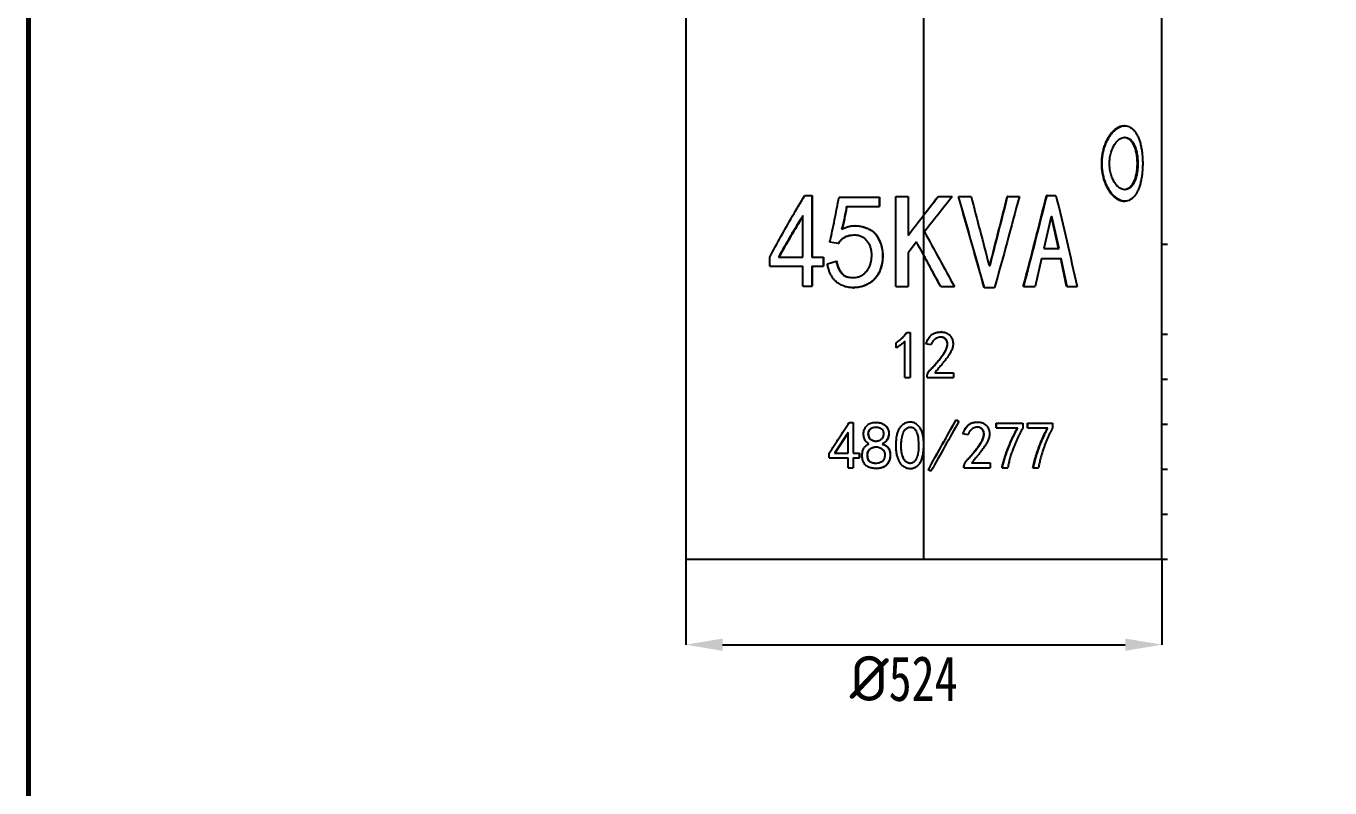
# Model space of a CAD drawing. Header units: millimetres. Extents: x 0 to 6631, y 0 to 4689.
# Drawn here: x 408 to 1857, y 2341 to 3187 of the extents above; entities that cross this region are included whole.
import ezdxf

# ---------------------------------------------------------------- set-up
doc = ezdxf.new("R2010")
doc.units = ezdxf.units.MM
doc.header["$LTSCALE"] = 13
doc.linetypes.add('CENTERX2', pattern=[101.6, 63.5, -12.7, 12.7, -12.7])
for name, color, linetype in [('1', 4, 'Continuous'), ('中心线', 1, 'CENTERX2'), ('几何体', 7, 'Continuous'), ('尺寸', 3, 'Continuous'), ('草图直线', 1, 'Continuous')]:
    doc.layers.add(name, color=color, linetype=linetype)
doc.styles.add('SLDTEXTSTYLE0', font='hyswlongfangsong.ttf')
doc.dimstyles.new('SLDDIMSTYLE0', dxfattribs={"dimtxt": 50, "dimasz": 40.8, "dimexe": 0, "dimexo": 0.0625, "dimgap": 12.5, "dimtad": 2, "dimdec": 0, "dimrnd": 1e-09, "dimzin": 12, "dimdsep": 46, "dimtxsty": 'SLDTEXTSTYLE0', "dimsah": 1, "dimcen": 0.09, "dimadec": 0, "dimazin": 3, "dimtfac": 1, "dimtdec": 0, "dimtmove": 0, "dimatfit": 0, "dimfxl": 1, "dimfrac": 2, "dimtolj": 1, "dimtzin": 12, "dimarcsym": 0})

# ---------------------------------------------------------------- blocks, each defined once
blk = doc.blocks.new('*D24')
at = {"layer": 'Defpoints', "color": 0, "transparency": 16777216}
for p in [(1140.9, 2595.2), (1669.9, 2595.2), (1669.9, 2500.4)]:
    blk.add_point(p, dxfattribs=at)
at = {"layer": '尺寸', "color": 0, "lineweight": -2, "transparency": 16777216}
for p, q in [((1140.9, 2595.1), (1140.9, 2500.4)), ((1669.9, 2595.1), (1669.9, 2500.4)), ((1181.7, 2500.4), (1629.1, 2500.4))]:
    blk.add_line(p, q, dxfattribs=at)
at = {"layer": '尺寸', "color": 0, "transparency": 16777216}
for points in [[(1181.7, 2507.2), (1181.7, 2493.6), (1140.9, 2500.4)], [(1629.1, 2507.2), (1629.1, 2493.6), (1669.9, 2500.4)]]:
    blk.add_solid(points, dxfattribs=at)
at = {"layer": '尺寸', "color": 0, "transparency": 16777216, "insert": (1382.9, 2487.9), "char_height": 50, "attachment_point": 2, "style": 'SLDTEXTSTYLE0'}
blk.add_mtext('\\A1;{\\fISOCPEUR|b0|i0|c0|p34;%%C}524', dxfattribs=at)

msp = doc.modelspace()

# ---------------------------------------------------------------- linework, layer by layer
at = {"layer": '1', "color": 0, "lineweight": 40, "const_width": 5.53}
msp.add_lwpolyline([(410.47, 173.66), (6472.75, 173.66), (6472.75, 4530.93), (410.47, 4530.93), (410.47, 173.66)], dxfattribs=at)
at = {"layer": '中心线'}
msp.add_line((1405.35, 2595.19), (1405.35, 3561.93), dxfattribs=at)
at = {"layer": '几何体'}
for p, q in [((1140.85, 3406.19), (1140.85, 2595.19)), ((1669.85, 2595.19), (1669.85, 3406.19)), ((1628.76, 3076.48), (1627.92, 3076.48)), ((1273.02, 2999.28), (1280.73, 2999.28)), ((1280.73, 2999.28), (1280.73, 2930.86)), ((1280.73, 2999.28), (1281.2, 2999.28)), ((1281.2, 2999.28), (1281.2, 2930.86)), ((1542.24, 2999.28), (1541.72, 2999.28)), ((1542.24, 2999.28), (1552.16, 2999.28)), ((1311.18, 2997.53), (1355.75, 2997.53)), ((1319.46, 2987), (1355.75, 2987)), ((1355.75, 2997.53), (1355.75, 2987)), ((1355.75, 2997.53), (1355.94, 2997.53)), ((1355.75, 2987), (1355.94, 2987)), ((1355.94, 2997.53), (1355.94, 2987)), ((1374.31, 2898.11), (1374.31, 2998.11)), ((1374.31, 2998.11), (1387.76, 2998.11)), ((1387.76, 2998.11), (1387.76, 2954.84)), ((1387.76, 2998.11), (1387.82, 2998.11)), ((1387.82, 2998.11), (1387.82, 2954.84)), ((1405.35, 2977.61), (1421.13, 2998.11)), ((1421.19, 2998.11), (1421.13, 2998.11)), ((1421.19, 2998.11), (1436.98, 2998.11)), ((1443.96, 2998.11), (1443.81, 2998.11)), ((1443.96, 2998.11), (1457.84, 2998.11)), ((1498.43, 2998.11), (1498.08, 2998.11)), ((1498.43, 2998.11), (1511.49, 2998.11)), ((1627.92, 2992.96), (1628.76, 2992.96)), ((1270.99, 2930.86), (1270.99, 2977.06)), ((1546.74, 2975.89), (1538.7, 2940.22)), ((1546.74, 2975.89), (1547.73, 2975.89)), ((1555, 2940.22), (1547.2, 2975.89)), ((1555.57, 2940.22), (1547.73, 2975.89)), ((1328.9, 2965.66), (1328.61, 2965.66)), ((1310.08, 2946.07), (1300.84, 2947.24)), ((1310.08, 2946.07), (1310.44, 2946.07)), ((1397.14, 2947.82), (1387.76, 2935.54)), ((1397.17, 2947.82), (1387.82, 2935.54)), ((1234.14, 2920.92), (1234.14, 2930.86)), ((1243.74, 2930.86), (1270.99, 2930.86)), ((1280.73, 2930.86), (1293.34, 2930.86)), ((1293.34, 2930.86), (1293.34, 2920.92)), ((1293.34, 2930.86), (1293.76, 2930.86)), ((1293.76, 2930.86), (1293.76, 2920.92)), ((1387.76, 2935.54), (1387.76, 2898.11)), ((1387.76, 2935.54), (1387.82, 2935.54)), ((1387.82, 2935.54), (1387.82, 2898.11)), ((1536.16, 2929.11), (1528.94, 2898.11)), ((1536.16, 2929.11), (1557.98, 2929.11)), ((1538.7, 2940.22), (1555.57, 2940.22)), ((1564.03, 2898.11), (1557.4, 2929.11)), ((1564.63, 2898.11), (1557.98, 2929.11)), ((1234.14, 2920.92), (1270.99, 2920.92)), ((1270.99, 2898.7), (1270.99, 2920.92)), ((1280.73, 2920.92), (1280.73, 2898.7)), ((1280.73, 2920.92), (1293.34, 2920.92)), ((1281.2, 2920.92), (1281.2, 2898.7)), ((1293.34, 2920.92), (1293.76, 2920.92)), ((1298.15, 2923.26), (1307.9, 2926.18)), ((1307.9, 2926.18), (1308.26, 2926.18)), ((1477.8, 2921.5), (1478.93, 2921.5)), ((1270.99, 2898.7), (1280.73, 2898.7)), ((1280.73, 2898.7), (1281.2, 2898.7)), ((1374.31, 2898.11), (1387.76, 2898.11)), ((1387.76, 2898.11), (1387.82, 2898.11)), ((1424.12, 2898.11), (1424.05, 2898.11)), ((1424.12, 2898.11), (1439.31, 2898.11)), ((1516.31, 2898.11), (1515.89, 2898.11)), ((1516.31, 2898.11), (1528.94, 2898.11)), ((1564.63, 2898.11), (1564.03, 2898.11)), ((1564.63, 2898.11), (1575.67, 2898.11)), ((1326.73, 2896.84), (1327.03, 2896.84)), ((1472.7, 2896.94), (1472.45, 2896.94)), ((1472.7, 2896.94), (1483.99, 2896.94)), ((1386.59, 2847.24), (1390.1, 2847.24)), ((1390.1, 2847.24), (1390.1, 2796.94)), ((1390.1, 2847.24), (1390.16, 2847.24)), ((1390.16, 2847.24), (1390.16, 2796.94)), ((1422.37, 2847.53), (1422.3, 2847.53)), ((1424.81, 2847.64), (1424.74, 2847.64)), ((1374.61, 2829.98), (1374.61, 2835.54)), ((1374.61, 2829.98), (1374.72, 2829.98)), ((1384.24, 2796.94), (1384.24, 2837.29)), ((1407.7, 2834.37), (1407.69, 2834.37)), ((1413.25, 2833.49), (1407.69, 2834.37)), ((1413.28, 2833.49), (1407.7, 2834.37)), ((1413.28, 2833.49), (1413.25, 2833.49)), ((1384.24, 2796.94), (1390.1, 2796.94)), ((1390.1, 2796.94), (1390.16, 2796.94)), ((1408.86, 2796.94), (1408.86, 2798.11)), ((1408.88, 2798.11), (1408.86, 2798.11)), ((1408.88, 2796.94), (1408.86, 2796.94)), ((1408.88, 2796.94), (1408.88, 2798.11)), ((1408.88, 2796.94), (1438.43, 2796.94)), ((1417.38, 2802.21), (1438.43, 2802.21)), ((1438.43, 2802.21), (1438.43, 2796.94)), ((1322.48, 2747.24), (1326.67, 2747.24)), ((1326.67, 2747.24), (1326.67, 2713.03)), ((1326.67, 2747.24), (1326.97, 2747.24)), ((1326.97, 2747.24), (1326.97, 2713.03)), ((1352.2, 2747.24), (1352, 2747.24)), ((1390.4, 2747.53), (1390.35, 2747.53)), ((1441.3, 2750.16), (1441.16, 2750.16)), ((1441.3, 2750.16), (1444.2, 2748.41)), ((1463.24, 2747.53), (1463.03, 2747.53)), ((1465.45, 2747.64), (1465.23, 2747.64)), ((1485.88, 2741.1), (1485.88, 2746.36)), ((1485.88, 2746.36), (1486.18, 2746.36)), ((1485.88, 2741.1), (1486.18, 2741.1)), ((1486.18, 2741.1), (1486.18, 2746.36)), ((1486.18, 2746.36), (1515.46, 2746.36)), ((1486.18, 2741.1), (1509.82, 2741.1)), ((1515.46, 2746.36), (1515.46, 2741.39)), ((1520.6, 2741.1), (1520.6, 2746.36)), ((1520.6, 2746.36), (1521.04, 2746.36)), ((1520.6, 2741.1), (1521.04, 2741.1)), ((1521.04, 2741.1), (1521.04, 2746.36)), ((1521.04, 2746.36), (1548.43, 2746.36)), ((1521.04, 2741.1), (1543.2, 2741.1)), ((1548.43, 2746.36), (1548.43, 2741.39)), ((1321.36, 2736.12), (1305.94, 2713.03)), ((1321.36, 2735.65), (1306.32, 2713.03)), ((1321.36, 2713.03), (1321.36, 2736.12)), ((1454.15, 2733.49), (1448.68, 2734.37)), ((1448.84, 2734.37), (1448.68, 2734.37)), ((1454.33, 2733.49), (1448.84, 2734.37)), ((1454.33, 2733.49), (1454.15, 2733.49)), ((1300.25, 2708.05), (1300.25, 2713.03)), ((1305.94, 2713.03), (1321.36, 2713.03)), ((1326.67, 2713.03), (1333.43, 2713.03)), ((1333.43, 2713.03), (1333.43, 2708.05)), ((1333.43, 2713.03), (1333.7, 2713.03)), ((1333.7, 2713.03), (1333.7, 2708.05)), ((1358.88, 2723.26), (1359.05, 2723.26)), ((1300.25, 2708.05), (1321.36, 2708.05)), ((1321.36, 2696.94), (1321.36, 2708.05)), ((1321.36, 2696.94), (1326.67, 2696.94)), ((1326.67, 2708.05), (1326.67, 2696.94)), ((1326.67, 2708.05), (1333.43, 2708.05)), ((1326.67, 2696.94), (1326.97, 2696.94)), ((1326.97, 2708.05), (1326.97, 2696.94)), ((1333.43, 2708.05), (1333.7, 2708.05)), ((1352.36, 2696.07), (1352.56, 2696.07)), ((1390.25, 2696.02), (1390.3, 2696.02)), ((1449.83, 2696.94), (1449.83, 2698.11)), ((1450, 2698.11), (1449.83, 2698.11)), ((1450, 2696.94), (1449.83, 2696.94)), ((1450, 2696.94), (1450, 2698.11)), ((1450, 2696.94), (1478.88, 2696.94)), ((1458.36, 2702.21), (1478.88, 2702.21)), ((1478.88, 2702.21), (1478.88, 2696.94)), ((1492.26, 2696.94), (1492.59, 2696.94)), ((1492.59, 2696.94), (1498.66, 2696.94)), ((1526.62, 2696.94), (1527.08, 2696.94)), ((1527.08, 2696.94), (1532.78, 2696.94)), ((1413.2, 2693.14), (1410.28, 2694.9)), ((1410.29, 2694.9), (1410.28, 2694.9)), ((1413.23, 2693.14), (1410.29, 2694.9)), ((1413.23, 2693.14), (1413.2, 2693.14)), ((1140.85, 2595.19), (1669.85, 2595.19))]:
    msp.add_line(p, q, dxfattribs=at)
for points, knots in [([(1627.92, 3076.48), (1626.93, 3076.41), (1624.94, 3076.27), (1621.89, 3075.17), (1618.87, 3073.42), (1615.93, 3070.99), (1613.15, 3067.95), (1610.57, 3064.33), (1608.27, 3060.22), (1606.3, 3055.66), (1604.72, 3050.75), (1603.55, 3045.56), (1602.84, 3040.19), (1602.6, 3034.72), (1602.84, 3029.25), (1603.55, 3023.88), (1604.72, 3018.69), (1606.3, 3013.78), (1608.27, 3009.22), (1610.57, 3005.1), (1613.15, 3001.49), (1615.94, 2998.45), (1618.87, 2996.03), (1621.9, 2994.25), (1624.93, 2993.25), (1626.96, 2992.84), (1627.92, 2992.96), (1627.92, 2992.96)], [0, 0, 0, 0, 0.0416665, 0.083329, 0.1249983, 0.1666654, 0.2083282, 0.2499981, 0.2916652, 0.333328, 0.3749986, 0.4166647, 0.4583274, 0.4999994, 0.541665, 0.5833287, 0.6250002, 0.6666671, 0.7083306, 0.7500008, 0.791668, 0.8333311, 0.8750006, 0.9166678, 0.9583303, 0.9999994, 1, 1, 1, 1]), ([(1648.54, 3034.72), (1648.51, 3036.54), (1648.46, 3040.19), (1648.01, 3045.56), (1647.29, 3050.75), (1646.28, 3055.66), (1644.98, 3060.22), (1643.4, 3064.34), (1641.54, 3067.95), (1639.42, 3070.99), (1637.06, 3073.41), (1634.47, 3075.17), (1631.7, 3076.24), (1628.78, 3076.6), (1625.77, 3076.24), (1622.71, 3075.17), (1619.68, 3073.41), (1616.73, 3070.99), (1613.93, 3067.95), (1611.35, 3064.34), (1609.04, 3060.22), (1607.06, 3055.66), (1605.47, 3050.75), (1604.3, 3045.56), (1603.59, 3040.19), (1603.35, 3034.72), (1603.59, 3029.25), (1604.3, 3023.88), (1605.47, 3018.69), (1607.06, 3013.78), (1609.04, 3009.22), (1611.35, 3005.1), (1613.93, 3001.49), (1616.73, 2998.45), (1619.68, 2996.03), (1622.71, 2994.26), (1625.77, 2993.2), (1628.78, 2992.84), (1631.7, 2993.2), (1634.47, 2994.26), (1637.06, 2996.03), (1639.42, 2998.45), (1641.54, 3001.49), (1643.4, 3005.1), (1644.98, 3009.22), (1646.28, 3013.78), (1647.29, 3018.69), (1648.01, 3023.88), (1648.46, 3029.25), (1648.51, 3032.9), (1648.54, 3034.72)], [0, 0, 0, 0, 0.0207946, 0.04159, 0.0623939, 0.0832039, 0.1040205, 0.1248501, 0.1456892, 0.1665357, 0.1873941, 0.2082592, 0.2291268, 0.25, 0.2708727, 0.2917403, 0.3126059, 0.3334637, 0.3543101, 0.3751499, 0.3959787, 0.4167952, 0.4376061, 0.4584086, 0.4792038, 0.5, 0.5207946, 0.54159, 0.5623939, 0.5832039, 0.6040205, 0.6248501, 0.6456892, 0.6665358, 0.6873942, 0.7082592, 0.7291268, 0.75, 0.7708728, 0.7917404, 0.8126059, 0.8334637, 0.8543102, 0.8751499, 0.8959787, 0.9167952, 0.9376061, 0.9584087, 0.9792038, 1, 1, 1, 1]), ([(1643.17, 3034.72), (1643.12, 3036.62), (1643.03, 3040.44), (1642.25, 3045.93), (1641.02, 3051), (1639.31, 3055.44), (1637.18, 3059.08), (1634.66, 3061.79), (1631.83, 3063.46), (1628.78, 3064.02), (1625.63, 3063.46), (1622.5, 3061.79), (1619.53, 3059.08), (1616.86, 3055.44), (1614.63, 3051), (1612.94, 3045.93), (1611.89, 3040.44), (1611.54, 3034.72), (1611.89, 3029), (1612.94, 3023.51), (1614.63, 3018.44), (1616.86, 3014), (1619.53, 3010.36), (1622.5, 3007.65), (1625.63, 3005.98), (1628.78, 3005.42), (1631.83, 3005.98), (1634.66, 3007.65), (1637.18, 3010.36), (1639.31, 3014), (1641.02, 3018.44), (1642.25, 3023.51), (1643.03, 3029), (1643.12, 3032.81), (1643.17, 3034.72)], [0, 0, 0, 0, 0.0311924, 0.0623935, 0.093611, 0.1248496, 0.1561112, 0.1873938, 0.2186926, 0.25, 0.2813075, 0.3126062, 0.3438888, 0.3751504, 0.406389, 0.4376065, 0.4688077, 0.5, 0.5311924, 0.5623936, 0.593611, 0.6248497, 0.6561112, 0.6873938, 0.7186926, 0.75, 0.7813075, 0.8126062, 0.8438889, 0.8751504, 0.906389, 0.9376065, 0.9688077, 1, 1, 1, 1]), ([(1628.34, 3063.76), (1629.22, 3063.66), (1631.11, 3063.45), (1633.79, 3061.77), (1636.31, 3059.09), (1638.43, 3055.44), (1640.13, 3051), (1641.36, 3045.93), (1642.13, 3040.44), (1642.23, 3036.62), (1642.27, 3034.72)], [0, 0, 0, 0, 0.1097702, 0.2369446, 0.3641195, 0.491295, 0.618471, 0.7456473, 0.8728236, 1, 1, 1, 1]), ([(1642.27, 3034.72), (1642.23, 3032.81), (1642.13, 3029), (1641.36, 3023.51), (1640.13, 3018.44), (1638.43, 3014), (1636.31, 3010.35), (1633.79, 3007.67), (1631.11, 3005.99), (1629.22, 3005.78), (1628.34, 3005.68)], [0, 0, 0, 0, 0.1271762, 0.2543526, 0.3815289, 0.5087049, 0.6358804, 0.7630553, 0.8902297, 1, 1, 1, 1]), ([(1300.84, 2947.24), (1300.98, 2947.75), (1301.18, 2948.52), (1301.39, 2949.48), (1302.18, 2953.14), (1303.81, 2960.71), (1306.99, 2976.54), (1309.51, 2989.13), (1311.18, 2997.53)], [0, 0, 0, 0, 0.0312522, 0.0468779, 0.0570892, 0.2500036, 0.5000035, 1, 1, 1, 1]), ([(1319.46, 2987), (1319.27, 2985.94), (1318.89, 2983.83), (1318.32, 2980.66), (1317.69, 2977.5), (1317.03, 2974.34), (1316.33, 2971.2), (1315.6, 2968.07), (1314.82, 2964.94), (1314.23, 2962.89), (1313.93, 2961.86)], [0, 0, 0, 0, 0.1249933, 0.2499868, 0.3749814, 0.4999795, 0.6249795, 0.7499831, 0.8749863, 1, 1, 1, 1]), ([(1319.79, 2987), (1319.6, 2985.94), (1319.21, 2983.83), (1318.64, 2980.66), (1318.02, 2977.5), (1317.37, 2974.34), (1316.66, 2971.2), (1315.94, 2968.07), (1315.16, 2964.94), (1314.57, 2962.89), (1314.28, 2961.86)], [0, 0, 0, 0, 0.1250014, 0.2500025, 0.3750024, 0.5000033, 0.6250031, 0.7500042, 0.8750002, 1, 1, 1, 1]), ([(1270.99, 2976.22), (1266.5, 2968.8), (1257.34, 2953.68), (1248.73, 2938.56), (1244.35, 2930.86)], [0, 0, 0, 0, 0.4907, 1, 1, 1, 1]), ([(1313.93, 2961.86), (1314.54, 2962.14), (1315.75, 2962.7), (1317.58, 2963.49), (1319.45, 2964.16), (1321.36, 2964.71), (1324.28, 2965.38), (1328.28, 2965.82), (1332.76, 2965.46), (1336.62, 2964.71), (1339.88, 2963.74), (1342.82, 2962.59), (1345.37, 2961.33), (1347.57, 2959.99), (1349.6, 2958.44), (1351.47, 2956.63), (1353.04, 2954.56), (1354.35, 2952.31), (1355.51, 2949.98), (1356.73, 2947.33), (1357.77, 2944.31), (1358.71, 2940.96), (1359.3, 2937.55), (1359.57, 2934.07), (1359.54, 2930.59), (1359.26, 2926.52), (1358.38, 2921.95), (1356.97, 2916.92), (1354.88, 2912.12), (1351.94, 2907.8), (1348.18, 2904.21), (1343.9, 2901.31), (1339.31, 2899.02), (1334.45, 2897.47), (1329.44, 2896.82), (1324.42, 2896.79), (1319.47, 2897.47), (1314.76, 2899.14), (1310.41, 2901.59), (1306.86, 2904.3), (1304.3, 2907.3), (1302.49, 2910.19), (1301.18, 2912.86), (1300.27, 2915.23), (1299.63, 2917.2), (1299.04, 2919.19), (1298.56, 2921.21), (1298.29, 2922.57), (1298.15, 2923.26)], [0, 0, 0, 0, 0.0127318, 0.0250756, 0.0374989, 0.0501386, 0.0626217, 0.0939053, 0.1252002, 0.1460571, 0.1669121, 0.1878121, 0.2040369, 0.2191018, 0.2347357, 0.2503597, 0.2659738, 0.2815879, 0.2972032, 0.3128145, 0.3340105, 0.3543508, 0.3752282, 0.3958937, 0.4167807, 0.4376274, 0.4688233, 0.5000247, 0.5312182, 0.5624126, 0.593634, 0.6248945, 0.6562563, 0.6874539, 0.7187469, 0.750054, 0.7813416, 0.8126092, 0.8438766, 0.8751173, 0.8958986, 0.9165834, 0.9375671, 0.9499482, 0.9626083, 0.9750826, 0.9873091, 1, 1, 1, 1]), ([(1328.9, 2965.63), (1329.04, 2965.64), (1330.85, 2965.78), (1334.39, 2965.23), (1339.4, 2964.08), (1344.11, 2962.18), (1348.25, 2959.8), (1350.95, 2957.43), (1352.58, 2955.45), (1353.57, 2953.98), (1354.59, 2952.2), (1355.59, 2950.21), (1356.79, 2947.65), (1357.85, 2944.63), (1358.84, 2941.17), (1359.46, 2937.7), (1359.75, 2934.13), (1359.72, 2930.46), (1359.43, 2926.69), (1358.75, 2922.93), (1357.83, 2919.26), (1356.5, 2915.31), (1354.58, 2911.3), (1351.74, 2907.38), (1348.18, 2904.05), (1344.01, 2901.24), (1339.46, 2898.98), (1334.65, 2897.48), (1330.47, 2896.85), (1327.93, 2896.91), (1327.03, 2896.93)], [0, 0, 0, 0, 0.0041709, 0.0530935, 0.1031632, 0.153464, 0.1985779, 0.2391745, 0.2546786, 0.2710159, 0.2892462, 0.3124621, 0.3337591, 0.3687508, 0.4022801, 0.4348126, 0.4674334, 0.5028713, 0.5375936, 0.5732831, 0.6100363, 0.6439182, 0.6903411, 0.7345393, 0.7796857, 0.8281667, 0.8777784, 0.9251399, 0.9736257, 1, 1, 1, 1]), ([(1307.9, 2926.18), (1308.05, 2925.57), (1308.37, 2924.35), (1308.89, 2922.52), (1309.5, 2920.73), (1310.29, 2918.77), (1311.29, 2916.69), (1312.59, 2914.55), (1313.99, 2912.76), (1315.45, 2911.33), (1316.76, 2910.35), (1317.99, 2909.65), (1319.1, 2909.17), (1320.61, 2908.72), (1322.6, 2908.36), (1325.02, 2908.13), (1327.9, 2908.03), (1331.14, 2908.4), (1334.7, 2909.47), (1337.89, 2911.45), (1340.74, 2913.89), (1343.17, 2916.79), (1345.01, 2920.12), (1346.31, 2923.7), (1347.1, 2927.43), (1347.49, 2931.23), (1347.43, 2935.04), (1347, 2938.83), (1346, 2942.52), (1344.37, 2945.97), (1342.14, 2949.03), (1339.42, 2951.65), (1336.19, 2953.56), (1332.67, 2954.74), (1329.01, 2955.23), (1325.35, 2955.04), (1321.76, 2954.44), (1318.29, 2953.31), (1315.74, 2951.86), (1314.01, 2950.49), (1312.92, 2949.49), (1311.89, 2948.43), (1310.95, 2947.28), (1310.38, 2946.48), (1310.08, 2946.07)], [0, 0, 0, 0, 0.01561219, 0.03122448, 0.04690848, 0.06245321, 0.08368639, 0.10446169, 0.12492732, 0.14085163, 0.15619685, 0.16672581, 0.17704119, 0.18750442, 0.2072842, 0.22927229, 0.25015099, 0.28144592, 0.31272216, 0.34397288, 0.37522485, 0.40645058, 0.43765381, 0.4688571, 0.5000588, 0.53125909, 0.56246119, 0.59365633, 0.62484931, 0.65603967, 0.68725907, 0.71848537, 0.74973193, 0.78099795, 0.81229745, 0.84359797, 0.87491115, 0.90620203, 0.93745706, 0.94989226, 0.96240917, 0.97519859, 0.98731264, 1, 1, 1, 1]), ([(1328.38, 2955.08), (1327.46, 2955.07), (1325.33, 2955.03), (1322.04, 2954.42), (1318.58, 2953.3), (1316.04, 2951.84), (1314.32, 2950.47), (1313.24, 2949.47), (1312.23, 2948.41), (1311.29, 2947.27), (1310.73, 2946.47), (1310.44, 2946.07)], [0, 0, 0, 0, 0.1313137, 0.3055024, 0.4795144, 0.6534605, 0.7226656, 0.7922572, 0.8630675, 0.9299949, 1, 1, 1, 1]), ([(1424.05, 2898.11), (1419.58, 2906.4), (1413.35, 2917.92), (1407.11, 2929.45), (1405.35, 2932.69)], [0, 0, 0, 0, 0.7187536, 1, 1, 1, 1]), ([(1308.26, 2926.18), (1308.42, 2925.57), (1308.74, 2924.35), (1309.25, 2922.52), (1309.86, 2920.73), (1310.8, 2918.4), (1312.2, 2915.59), (1314.04, 2913.05), (1315.8, 2911.32), (1317.11, 2910.34), (1318.33, 2909.64), (1319.44, 2909.16), (1320.94, 2908.71), (1322.93, 2908.37), (1325.12, 2908.13), (1326.57, 2908.11), (1327.17, 2908.11)], [0, 0, 0, 0, 0.0638387, 0.1276724, 0.191887, 0.2554814, 0.3831901, 0.5109401, 0.5760953, 0.6387977, 0.681819, 0.7239019, 0.7666247, 0.8472231, 0.9368078, 1, 1, 1, 1]), ([(1374.61, 2835.54), (1375.25, 2835.99), (1376.58, 2836.92), (1378.44, 2838.42), (1380.29, 2840.01), (1381.99, 2841.67), (1383.65, 2843.45), (1385.18, 2845.28), (1386.12, 2846.59), (1386.59, 2847.24)], [0, 0, 0, 0, 0.1408923, 0.2895959, 0.4256932, 0.5753462, 0.7126215, 0.8586067, 1, 1, 1, 1]), ([(1407.69, 2834.37), (1407.89, 2834.92), (1408.29, 2836.02), (1408.99, 2837.62), (1409.89, 2839.46), (1411.13, 2841.45), (1412.82, 2843.48), (1414.86, 2845.16), (1416.79, 2846.21), (1418.43, 2846.84), (1419.7, 2847.17), (1420.99, 2847.42), (1421.87, 2847.49), (1422.3, 2847.53)], [0, 0, 0, 0, 0.0833238, 0.1665957, 0.2501305, 0.3751182, 0.5000684, 0.6249706, 0.7498968, 0.8124173, 0.8749397, 0.9374669, 1, 1, 1, 1]), ([(1407.7, 2834.37), (1407.9, 2834.92), (1408.3, 2836.02), (1409.01, 2837.62), (1409.91, 2839.46), (1411.15, 2841.45), (1412.85, 2843.48), (1414.9, 2845.16), (1416.84, 2846.21), (1418.48, 2846.84), (1419.76, 2847.17), (1421.05, 2847.42), (1421.93, 2847.49), (1422.37, 2847.53)], [0, 0, 0, 0, 0.0832004, 0.1663556, 0.2497781, 0.3746467, 0.4995427, 0.624475, 0.7495121, 0.812113, 0.8747297, 0.9373593, 1, 1, 1, 1]), ([(1408.86, 2798.11), (1408.9, 2798.48), (1408.96, 2799.13), (1409.17, 2800.07), (1409.43, 2800.91), (1409.86, 2801.99), (1410.56, 2803.3), (1411.45, 2804.45), (1412.29, 2805.39), (1413.2, 2806.24), (1414.44, 2807.43), (1415.83, 2808.89), (1417.09, 2810.31), (1418.08, 2811.43), (1418.83, 2812.31), (1419.58, 2813.21), (1420.41, 2814.23), (1421.29, 2815.32), (1422.67, 2817.05), (1424.48, 2819.4), (1426.52, 2822.21), (1428.2, 2824.8), (1429.84, 2827.6), (1430.93, 2830.3), (1431.49, 2832.79), (1431.65, 2834.97), (1431.23, 2837.04), (1430.25, 2838.81), (1429.25, 2839.96), (1428.06, 2840.9), (1426.71, 2841.59), (1425.39, 2841.97), (1424.51, 2841.98), (1424.13, 2841.98)], [0, 0, 0, 0, 0.01991916, 0.03556447, 0.05157712, 0.06728166, 0.09841054, 0.13174831, 0.14567719, 0.16655592, 0.19909908, 0.23839679, 0.27572997, 0.30197336, 0.3189295, 0.33898472, 0.36481081, 0.39026349, 0.41501042, 0.48419481, 0.55094481, 0.60300323, 0.65148337, 0.72623357, 0.75962048, 0.78908068, 0.84392475, 0.87079818, 0.89786828, 0.92600905, 0.95271506, 0.97936529, 1, 1, 1, 1]), ([(1408.88, 2798.11), (1408.93, 2798.6), (1409.03, 2799.57), (1409.45, 2800.98), (1410.29, 2802.93), (1411.97, 2805.17), (1414.54, 2807.43), (1416.84, 2809.96), (1419.13, 2812.57), (1421.2, 2815.13), (1423.05, 2817.46), (1424.7, 2819.62), (1426.26, 2821.76), (1427.8, 2824.01), (1429.09, 2826.16), (1430.2, 2828.26), (1430.98, 2830.31), (1431.55, 2832.44), (1431.75, 2834.64), (1431.39, 2836.83), (1430.41, 2838.82), (1428.88, 2840.42), (1427.3, 2841.39), (1425.9, 2841.84), (1424.83, 2842.02), (1423.73, 2842.02), (1422.27, 2841.85), (1420.47, 2841.36), (1418.51, 2840.36), (1416.71, 2839.07), (1415.4, 2837.61), (1414.47, 2836.18), (1413.82, 2834.87), (1413.46, 2833.95), (1413.28, 2833.49)], [0, 0, 0, 0, 0.02072162, 0.04168489, 0.06244972, 0.11103528, 0.15953026, 0.20828249, 0.25693758, 0.30774628, 0.34859943, 0.38402976, 0.42411415, 0.46149427, 0.50016559, 0.53140806, 0.56264144, 0.59385797, 0.62503301, 0.65618387, 0.68733494, 0.71852653, 0.7497439, 0.76540602, 0.78107179, 0.79616422, 0.81241108, 0.84370943, 0.87500023, 0.90626567, 0.93750436, 0.95824461, 0.97883257, 1, 1, 1, 1]), ([(1422.37, 2847.53), (1422.8, 2847.56), (1423.66, 2847.63), (1424.96, 2847.66), (1426.46, 2847.57), (1428.17, 2847.32), (1430.01, 2846.7), (1431.74, 2845.81), (1433.36, 2844.75), (1434.75, 2843.38), (1435.87, 2841.79), (1436.79, 2840.09), (1437.43, 2838.25), (1437.76, 2836.34), (1437.83, 2834.4), (1437.71, 2832.46), (1437.35, 2830.55), (1436.74, 2828.71), (1435.69, 2826.16), (1433.96, 2823.06), (1431.54, 2819.46), (1428.91, 2816.02), (1426.66, 2813.17), (1424.73, 2810.83), (1423.26, 2809.08), (1421.78, 2807.31), (1420.33, 2805.6), (1418.84, 2803.9), (1417.86, 2802.76), (1417.38, 2802.21)], [0, 0, 0, 0, 0.021133, 0.0418408, 0.0626588, 0.093965, 0.1252559, 0.1565472, 0.1878199, 0.2190522, 0.2502833, 0.2816133, 0.3126997, 0.3438939, 0.3750937, 0.4062975, 0.4374931, 0.4687118, 0.4999326, 0.5706359, 0.6399557, 0.7098167, 0.780006, 0.8156351, 0.8565546, 0.8906733, 0.9272011, 0.9648613, 1, 1, 1, 1]), ([(1422.3, 2847.53), (1422.78, 2847.56), (1423.58, 2847.62), (1424.39, 2847.66), (1424.73, 2847.64), (1424.74, 2847.64)], [0, 0, 0, 0, 0.5831052, 0.9854841, 1, 1, 1, 1]), ([(1384.24, 2837.29), (1383.75, 2836.82), (1382.8, 2835.9), (1381.26, 2834.58), (1379.67, 2833.35), (1378.01, 2832.16), (1376.33, 2831.05), (1375.19, 2830.35), (1374.61, 2829.98)], [0, 0, 0, 0, 0.1691613, 0.3266776, 0.4998818, 0.667884, 0.8300519, 1, 1, 1, 1]), ([(1384.32, 2837.29), (1383.83, 2836.82), (1382.88, 2835.9), (1381.35, 2834.58), (1379.76, 2833.35), (1378.12, 2832.16), (1376.44, 2831.05), (1375.3, 2830.35), (1374.72, 2829.98)], [0, 0, 0, 0, 0.1693227, 0.3268696, 0.5000011, 0.6680066, 0.8301315, 1, 1, 1, 1]), ([(1344.22, 2723.55), (1343.81, 2723.81), (1342.99, 2724.34), (1341.84, 2725.23), (1340.64, 2726.42), (1339.56, 2728.06), (1338.88, 2730.16), (1338.45, 2732.33), (1338.31, 2734.54), (1338.46, 2736.75), (1338.97, 2738.91), (1339.96, 2740.88), (1341.22, 2742.69), (1342.72, 2744.28), (1344.44, 2745.62), (1346.42, 2746.5), (1348.54, 2746.99), (1350.71, 2747.24), (1352.89, 2747.25), (1355.06, 2747.09), (1357.21, 2746.7), (1359.27, 2745.95), (1361.16, 2744.82), (1362.95, 2743.54), (1364.4, 2741.86), (1365.47, 2739.92), (1366.16, 2737.81), (1366.44, 2735.61), (1366.31, 2733.4), (1365.89, 2731.23), (1365.25, 2729.1), (1364.09, 2727.21), (1362.76, 2725.77), (1361.42, 2724.71), (1360.18, 2723.93), (1359.32, 2723.48), (1358.88, 2723.26)], [0, 0, 0, 0, 0.0211785, 0.0421113, 0.0625816, 0.0937623, 0.1249651, 0.1561762, 0.1873869, 0.2185862, 0.2497748, 0.2807696, 0.3122279, 0.3436809, 0.3747732, 0.4054823, 0.4370168, 0.4687049, 0.5000021, 0.5313359, 0.5626582, 0.5939562, 0.6252538, 0.6565253, 0.6877454, 0.7188923, 0.7501573, 0.7813396, 0.8125414, 0.8437524, 0.8749524, 0.9061591, 0.9373937, 0.9581683, 0.978915, 1, 1, 1, 1]), ([(1343.65, 2734.37), (1343.78, 2733.27), (1343.96, 2731.61), (1345.01, 2729.68), (1345.96, 2728.34), (1347.22, 2727.28), (1348.71, 2726.6), (1350.3, 2726.25), (1351.92, 2726.15), (1353.54, 2726.24), (1355.14, 2726.57), (1356.65, 2727.21), (1357.97, 2728.2), (1359, 2729.49), (1359.81, 2730.93), (1360.3, 2732.52), (1360.5, 2734.16), (1360.45, 2735.81), (1360.15, 2737.44), (1359.46, 2738.96), (1358.37, 2740.21), (1356.99, 2741.11), (1355.46, 2741.69), (1353.85, 2741.98), (1351.69, 2742.06), (1349.52, 2741.85), (1347.71, 2741.25), (1346.75, 2740.74), (1345.87, 2740.11), (1344.98, 2739.07), (1344.21, 2737.61), (1343.73, 2736.02), (1343.68, 2734.92), (1343.65, 2734.37)], [0, 0, 0, 0, 0.06210867, 0.09334505, 0.12459458, 0.155832, 0.18711275, 0.21842429, 0.24976584, 0.28110824, 0.3124228, 0.34371684, 0.37497471, 0.40621777, 0.43744321, 0.46865862, 0.49987415, 0.53108816, 0.56229073, 0.59347782, 0.62469165, 0.65595207, 0.6872628, 0.71859148, 0.74993368, 0.81252093, 0.84383426, 0.86012932, 0.87515421, 0.90637695, 0.93759225, 0.96880157, 1, 1, 1, 1]), ([(1343.88, 2734.37), (1343.91, 2734.92), (1343.96, 2736.02), (1344.44, 2737.61), (1345.21, 2739.07), (1346.09, 2740.11), (1346.97, 2740.74), (1347.92, 2741.25), (1349.73, 2741.84), (1351.41, 2742.07), (1352.55, 2742.01), (1352.61, 2742.01)], [0, 0, 0, 0, 0.1233092, 0.2466261, 0.3698985, 0.4930991, 0.5523369, 0.616553, 0.7399015, 0.9863601, 1, 1, 1, 1]), ([(1352.2, 2747.21), (1352.8, 2747.21), (1354.2, 2747.21), (1356.3, 2746.93), (1358.19, 2746.43), (1359.68, 2745.79), (1360.9, 2745.06), (1362.23, 2744.2), (1363.54, 2743.09), (1364.67, 2741.65), (1365.56, 2740.01), (1366.19, 2738.21), (1366.54, 2736.27), (1366.54, 2734.15), (1366.2, 2731.9), (1365.63, 2729.67), (1364.6, 2727.71), (1363.58, 2726.45), (1362.75, 2725.67), (1362.25, 2725.24), (1361.73, 2724.84), (1361.19, 2724.46), (1360.61, 2724.09), (1359.9, 2723.69), (1359.37, 2723.42), (1359.05, 2723.26)], [0, 0, 0, 0, 0.0509155, 0.1186546, 0.1776222, 0.2147648, 0.2544114, 0.2965777, 0.3470672, 0.3967626, 0.4481722, 0.5011961, 0.5542487, 0.610375, 0.6763558, 0.7424048, 0.7995133, 0.8589396, 0.8765147, 0.8947258, 0.912988, 0.93139, 0.9502784, 0.9704124, 1, 1, 1, 1]), ([(1374.27, 2724.86), (1374.31, 2725.79), (1374.41, 2727.66), (1374.71, 2730.45), (1375.28, 2733.66), (1376.33, 2737.25), (1378.01, 2740.34), (1379.71, 2742.56), (1381.18, 2744.07), (1382.81, 2745.4), (1384.65, 2746.43), (1386.64, 2747.12), (1388.71, 2747.48), (1390.82, 2747.57), (1392.92, 2747.35), (1394.93, 2746.7), (1396.79, 2745.69), (1398.43, 2744.37), (1400.36, 2742.33), (1401.92, 2739.98), (1403.09, 2737.44), (1404.16, 2734.35), (1404.93, 2729.98), (1405.32, 2724.4), (1405.26, 2719.26), (1404.95, 2714.59), (1404.32, 2710.44), (1403.22, 2706.38), (1401.77, 2703.17), (1400.16, 2700.87), (1398.71, 2699.34), (1397.03, 2698.07), (1395.17, 2697.07), (1393.18, 2696.35), (1391.1, 2695.98), (1388.99, 2696.02), (1386.93, 2696.46), (1384.97, 2697.23), (1383.13, 2698.25), (1381.4, 2699.45), (1379.86, 2700.88), (1378.53, 2702.51), (1377.53, 2704.37), (1376.69, 2706.29), (1375.72, 2708.91), (1374.81, 2712.3), (1374.28, 2716.48), (1374.15, 2720.68), (1374.23, 2723.47), (1374.27, 2724.86)], [0, 0, 0, 0, 0.0206796, 0.0419044, 0.0624623, 0.0936684, 0.1248768, 0.1405088, 0.1561467, 0.1717886, 0.1874346, 0.2030862, 0.2187496, 0.2344146, 0.2500709, 0.2657204, 0.2813651, 0.2970025, 0.3126391, 0.3438499, 0.3594727, 0.3750906, 0.4165185, 0.4580024, 0.4999645, 0.5311934, 0.5624205, 0.5936406, 0.6248419, 0.6404697, 0.6560982, 0.6717411, 0.6873914, 0.7030416, 0.7187028, 0.7343613, 0.7500156, 0.7656677, 0.7813246, 0.7969571, 0.8126105, 0.8282351, 0.8438556, 0.8594797, 0.8751018, 0.9063235, 0.9375387, 0.9689729, 1, 1, 1, 1]), ([(1380.39, 2726.62), (1380.23, 2724.58), (1379.91, 2720.49), (1380.32, 2715.37), (1381.15, 2711.36), (1382.1, 2708.44), (1383.28, 2706.15), (1384.53, 2704.52), (1385.64, 2703.45), (1386.9, 2702.57), (1388.31, 2701.95), (1389.84, 2701.67), (1391.39, 2701.83), (1392.84, 2702.36), (1394.16, 2703.17), (1395.31, 2704.2), (1396.57, 2705.82), (1397.68, 2708.15), (1398.53, 2711.1), (1399.13, 2714.12), (1399.4, 2716.96), (1399.45, 2719.64), (1399.4, 2722.1), (1399.35, 2724.61), (1399.21, 2727.04), (1399.04, 2729.35), (1398.79, 2731.48), (1398.35, 2733.48), (1397.59, 2735.74), (1396.65, 2737.77), (1395.52, 2739.48), (1394.46, 2740.61), (1393.19, 2741.49), (1391.73, 2742), (1390.19, 2742.18), (1388.65, 2741.99), (1387.2, 2741.43), (1385.93, 2740.56), (1384.83, 2739.48), (1383.55, 2737.88), (1382.37, 2735.59), (1381.42, 2732.67), (1380.77, 2729.66), (1380.52, 2727.63), (1380.39, 2726.62)], [0, 0, 0, 0, 0.06245619, 0.12488191, 0.15612289, 0.18735657, 0.218581, 0.23421897, 0.24985838, 0.26550743, 0.28115667, 0.29680358, 0.312447, 0.32810038, 0.34375011, 0.35938865, 0.37502137, 0.40622323, 0.43746213, 0.46870175, 0.49993812, 0.52461745, 0.55045645, 0.57518131, 0.60102653, 0.62491817, 0.64590005, 0.66644324, 0.68740359, 0.7186387, 0.73427356, 0.74990407, 0.76553541, 0.78117863, 0.79683712, 0.81248542, 0.82813532, 0.84377809, 0.85941967, 0.87505775, 0.9062772, 0.9375162, 0.9687561, 1, 1, 1, 1]), ([(1380.49, 2726.62), (1380.61, 2727.63), (1380.86, 2729.66), (1381.51, 2732.67), (1382.46, 2735.59), (1383.63, 2737.88), (1384.91, 2739.48), (1386, 2740.56), (1387.27, 2741.44), (1388.71, 2741.97), (1389.81, 2742.18), (1390.39, 2742.11), (1390.46, 2742.1)], [0, 0, 0, 0, 0.15231805, 0.30460121, 0.45684759, 0.60892849, 0.68505982, 0.76117131, 0.83723875, 0.91328852, 0.98929868, 1, 1, 1, 1]), ([(1390.3, 2696.07), (1390.59, 2696.05), (1391.57, 2696.01), (1393.23, 2696.37), (1395.21, 2697.07), (1397.06, 2698.07), (1398.73, 2699.34), (1400.18, 2700.87), (1401.52, 2702.79), (1402.68, 2705.09), (1403.59, 2707.74), (1404.29, 2710.45), (1404.74, 2713.2), (1405.05, 2715.98), (1405.27, 2719.72), (1405.32, 2724.4), (1404.93, 2729.98), (1404.05, 2735.04), (1402.32, 2739.39), (1400.38, 2742.33), (1398.46, 2744.37), (1396.82, 2745.69), (1394.97, 2746.7), (1392.97, 2747.34), (1391.41, 2747.56), (1390.56, 2747.51), (1390.41, 2747.5)], [0, 0, 0, 0, 0.0128132, 0.0444278, 0.0760307, 0.1076469, 0.1392651, 0.1708728, 0.2024962, 0.2447622, 0.2869449, 0.3289955, 0.3713396, 0.4128189, 0.455547, 0.5405625, 0.6246106, 0.7085383, 0.7717254, 0.8348875, 0.8665119, 0.8981215, 0.9297266, 0.9613255, 0.9929285, 1, 1, 1, 1]), ([(1448.68, 2734.37), (1448.87, 2734.92), (1449.26, 2736.02), (1449.96, 2737.62), (1450.85, 2739.46), (1452.06, 2741.45), (1453.73, 2743.48), (1455.73, 2745.16), (1457.63, 2746.21), (1459.23, 2746.84), (1460.48, 2747.17), (1461.75, 2747.42), (1462.6, 2747.49), (1463.03, 2747.53)], [0, 0, 0, 0, 0.0833238, 0.1665957, 0.2501305, 0.3751182, 0.5000684, 0.6249706, 0.7498968, 0.8124173, 0.8749397, 0.9374669, 1, 1, 1, 1]), ([(1448.84, 2734.37), (1449.04, 2734.92), (1449.43, 2736.02), (1450.13, 2737.62), (1451.02, 2739.46), (1452.24, 2741.45), (1453.91, 2743.48), (1455.92, 2745.16), (1457.83, 2746.21), (1459.44, 2746.84), (1460.69, 2747.17), (1461.96, 2747.42), (1462.81, 2747.49), (1463.24, 2747.53)], [0, 0, 0, 0, 0.0832004, 0.1663556, 0.2497781, 0.3746467, 0.4995427, 0.624475, 0.7495121, 0.812113, 0.8747297, 0.9373593, 1, 1, 1, 1]), ([(1449.83, 2698.11), (1449.87, 2698.48), (1449.93, 2699.13), (1450.13, 2700.07), (1450.39, 2700.91), (1450.81, 2701.99), (1451.51, 2703.3), (1452.38, 2704.45), (1453.21, 2705.39), (1454.1, 2706.24), (1455.31, 2707.43), (1456.68, 2708.89), (1457.92, 2710.31), (1458.89, 2711.43), (1459.63, 2712.31), (1460.36, 2713.21), (1461.17, 2714.23), (1462.04, 2715.32), (1463.38, 2717.05), (1465.15, 2719.4), (1467.14, 2722.21), (1468.78, 2724.8), (1470.38, 2727.6), (1471.45, 2730.3), (1471.99, 2732.79), (1472.14, 2734.97), (1471.74, 2737.04), (1470.78, 2738.81), (1469.8, 2739.96), (1468.64, 2740.9), (1467.33, 2741.59), (1466.04, 2741.97), (1465.19, 2741.98), (1464.82, 2741.98)], [0, 0, 0, 0, 0.0199218, 0.0355691, 0.0515838, 0.0672904, 0.0984233, 0.1317654, 0.1456961, 0.1665775, 0.1991249, 0.2384277, 0.2757658, 0.3020126, 0.3189709, 0.3390287, 0.3648582, 0.3903142, 0.4150643, 0.4842577, 0.5510164, 0.6030816, 0.651568, 0.7263279, 0.7597192, 0.7891832, 0.8440344, 0.8709113, 0.8979849, 0.9261293, 0.9528388, 0.9794925, 1, 1, 1, 1]), ([(1450, 2698.11), (1450.05, 2698.6), (1450.15, 2699.57), (1450.56, 2700.98), (1451.4, 2702.93), (1453.04, 2705.17), (1455.57, 2707.43), (1457.83, 2709.96), (1460.07, 2712.57), (1462.1, 2715.13), (1463.92, 2717.46), (1465.53, 2719.62), (1467.05, 2721.76), (1468.55, 2724.01), (1469.81, 2726.16), (1470.88, 2728.26), (1471.65, 2730.31), (1472.2, 2732.44), (1472.4, 2734.64), (1472.04, 2736.83), (1471.09, 2738.82), (1469.6, 2740.42), (1468.06, 2741.39), (1466.7, 2741.84), (1465.65, 2742.02), (1464.57, 2742.02), (1463.15, 2741.85), (1461.39, 2741.36), (1459.47, 2740.36), (1457.71, 2739.07), (1456.42, 2737.61), (1455.5, 2736.18), (1454.86, 2734.87), (1454.51, 2733.95), (1454.33, 2733.49)], [0, 0, 0, 0, 0.0207216, 0.0416849, 0.0624497, 0.1110353, 0.1595303, 0.2082825, 0.2569376, 0.3077463, 0.3485994, 0.3840298, 0.4241141, 0.4614943, 0.5001656, 0.5314081, 0.5626414, 0.593858, 0.625033, 0.6561839, 0.6873349, 0.7185265, 0.7497439, 0.765406, 0.7810718, 0.7961642, 0.8124111, 0.8437094, 0.8750002, 0.9062657, 0.9375044, 0.9582446, 0.9788326, 1, 1, 1, 1]), ([(1463.24, 2747.53), (1463.67, 2747.56), (1464.51, 2747.63), (1465.78, 2747.66), (1467.24, 2747.57), (1468.91, 2747.32), (1470.7, 2746.7), (1472.38, 2745.81), (1473.96, 2744.75), (1475.31, 2743.38), (1476.39, 2741.79), (1477.29, 2740.09), (1477.91, 2738.25), (1478.23, 2736.34), (1478.3, 2734.4), (1478.18, 2732.46), (1477.83, 2730.55), (1477.24, 2728.71), (1476.22, 2726.16), (1474.54, 2723.06), (1472.19, 2719.46), (1469.63, 2716.02), (1467.44, 2713.17), (1465.55, 2710.83), (1464.12, 2709.08), (1462.67, 2707.31), (1461.25, 2705.6), (1459.8, 2703.9), (1458.83, 2702.76), (1458.36, 2702.21)], [0, 0, 0, 0, 0.021133, 0.0418408, 0.0626588, 0.093965, 0.1252559, 0.1565472, 0.1878199, 0.2190522, 0.2502833, 0.2816133, 0.3126997, 0.3438939, 0.3750937, 0.4062975, 0.4374931, 0.4687118, 0.4999326, 0.5706359, 0.6399557, 0.7098167, 0.780006, 0.8156351, 0.8565546, 0.8906733, 0.9272011, 0.9648613, 1, 1, 1, 1]), ([(1463.03, 2747.53), (1463.49, 2747.57), (1464.22, 2747.63), (1464.96, 2747.64), (1465.23, 2747.64)], [0, 0, 0, 0, 0.6309262, 1, 1, 1, 1]), ([(1492.26, 2696.94), (1492.55, 2698.21), (1493.13, 2700.66), (1494.1, 2704.35), (1495.19, 2708.01), (1496.36, 2711.67), (1497.61, 2715.29), (1498.94, 2718.83), (1500.26, 2722.12), (1501.53, 2725.12), (1502.75, 2727.85), (1504.01, 2730.55), (1505.3, 2733.23), (1506.65, 2735.87), (1508.03, 2738.49), (1508.96, 2740.23), (1509.43, 2741.1)], [0, 0, 0, 0, 0.0813419, 0.15783, 0.2392044, 0.3209923, 0.3996884, 0.4797343, 0.5596194, 0.622828, 0.6856613, 0.7485664, 0.8117352, 0.8742907, 0.9371021, 1, 1, 1, 1]), ([(1492.59, 2696.94), (1492.88, 2698.21), (1493.46, 2700.66), (1494.43, 2704.35), (1495.52, 2708.01), (1496.7, 2711.67), (1497.96, 2715.29), (1499.29, 2718.83), (1500.62, 2722.12), (1501.9, 2725.12), (1503.12, 2727.85), (1504.38, 2730.55), (1505.68, 2733.23), (1507.03, 2735.87), (1508.42, 2738.49), (1509.35, 2740.23), (1509.82, 2741.1)], [0, 0, 0, 0, 0.081316, 0.157781, 0.2391335, 0.3209083, 0.3995932, 0.4796339, 0.5595212, 0.622731, 0.6855746, 0.7484881, 0.8116743, 0.8742452, 0.9370784, 1, 1, 1, 1]), ([(1515.46, 2741.39), (1514.84, 2740.27), (1513.63, 2738.08), (1511.87, 2734.75), (1510.19, 2731.35), (1508.57, 2727.88), (1507.03, 2724.39), (1505.59, 2720.86), (1504.37, 2717.65), (1503.36, 2714.81), (1502.54, 2712.33), (1501.76, 2709.79), (1501.02, 2707.2), (1500.34, 2704.65), (1499.73, 2702.12), (1499.18, 2699.57), (1498.83, 2697.82), (1498.66, 2696.94)], [0, 0, 0, 0, 0.0814401, 0.1587006, 0.2395867, 0.3213084, 0.4000769, 0.4800821, 0.5610812, 0.6153917, 0.6691138, 0.7244009, 0.7818986, 0.8372291, 0.8888294, 0.9443846, 1, 1, 1, 1]), ([(1526.62, 2696.94), (1526.9, 2698.21), (1527.44, 2700.66), (1528.35, 2704.35), (1529.37, 2708.01), (1530.47, 2711.67), (1531.65, 2715.29), (1532.89, 2718.83), (1534.13, 2722.12), (1535.32, 2725.12), (1536.46, 2727.85), (1537.63, 2730.55), (1538.84, 2733.23), (1540.09, 2735.87), (1541.38, 2738.49), (1542.25, 2740.23), (1542.68, 2741.1)], [0, 0, 0, 0, 0.0813419, 0.15783, 0.2392044, 0.3209923, 0.3996884, 0.4797343, 0.5596194, 0.622828, 0.6856613, 0.7485664, 0.8117352, 0.8742907, 0.9371021, 1, 1, 1, 1]), ([(1527.08, 2696.94), (1527.36, 2698.21), (1527.9, 2700.66), (1528.82, 2704.35), (1529.84, 2708.01), (1530.95, 2711.67), (1532.13, 2715.29), (1533.38, 2718.83), (1534.62, 2722.12), (1535.81, 2725.12), (1536.95, 2727.85), (1538.13, 2730.55), (1539.35, 2733.23), (1540.6, 2735.87), (1541.89, 2738.49), (1542.77, 2740.23), (1543.2, 2741.1)], [0, 0, 0, 0, 0.08131596, 0.15778097, 0.23913346, 0.32090827, 0.39959319, 0.47963393, 0.5595212, 0.62273104, 0.68557457, 0.74848805, 0.81167431, 0.87424523, 0.9370784, 1, 1, 1, 1]), ([(1548.43, 2741.39), (1547.86, 2740.27), (1546.74, 2738.08), (1545.1, 2734.75), (1543.54, 2731.35), (1542.04, 2727.88), (1540.6, 2724.39), (1539.26, 2720.86), (1538.12, 2717.65), (1537.18, 2714.81), (1536.42, 2712.33), (1535.69, 2709.79), (1534.99, 2707.2), (1534.36, 2704.65), (1533.78, 2702.12), (1533.27, 2699.57), (1532.94, 2697.82), (1532.78, 2696.94)], [0, 0, 0, 0, 0.0814401, 0.1587006, 0.2395867, 0.3213084, 0.4000769, 0.4800821, 0.5610812, 0.6153917, 0.6691138, 0.7244009, 0.7818986, 0.8372291, 0.8888294, 0.9443846, 1, 1, 1, 1]), ([(1352.15, 2726.19), (1352.14, 2726.18), (1351.59, 2726.15), (1350.5, 2726.26), (1348.92, 2726.6), (1347.69, 2727.17), (1346.81, 2727.81), (1346.03, 2728.56), (1345.23, 2729.68), (1344.19, 2731.61), (1344.01, 2733.27), (1343.88, 2734.37)], [0, 0, 0, 0, 0.0025042, 0.1274077, 0.2522126, 0.3769534, 0.4394115, 0.5019044, 0.6267364, 0.7515876, 1, 1, 1, 1]), ([(1390.14, 2701.77), (1390.06, 2701.76), (1389.48, 2701.69), (1388.38, 2701.97), (1386.97, 2702.57), (1385.71, 2703.46), (1384.61, 2704.52), (1383.67, 2705.74), (1382.89, 2707.07), (1382.03, 2708.92), (1381.24, 2711.36), (1380.55, 2714.7), (1380.15, 2718.45), (1380.13, 2722.55), (1380.37, 2725.27), (1380.49, 2726.62)], [0, 0, 0, 0, 0.0081896, 0.0603103, 0.1124641, 0.1646497, 0.2168342, 0.2690423, 0.3212535, 0.3734734, 0.4778565, 0.5822872, 0.7214544, 0.8616981, 1, 1, 1, 1]), ([(1336.82, 2711.27), (1336.93, 2712.54), (1337.14, 2715.08), (1338.59, 2718.64), (1340.98, 2721.66), (1343.14, 2722.92), (1344.22, 2723.55)], [0, 0, 0, 0, 0.2497371, 0.4997165, 0.7494653, 1, 1, 1, 1]), ([(1358.88, 2723.26), (1359.32, 2723.12), (1360.19, 2722.85), (1361.46, 2722.31), (1362.58, 2721.73), (1363.54, 2721.09), (1364.62, 2720.23), (1365.78, 2718.93), (1366.79, 2717.1), (1367.46, 2715.15), (1367.81, 2713.1), (1367.9, 2711.01), (1367.78, 2708.9), (1367.5, 2706.83), (1366.87, 2704.84), (1365.91, 2702.99), (1364.8, 2701.23), (1363.5, 2699.61), (1361.88, 2698.29), (1360.05, 2697.33), (1358.11, 2696.65), (1356.09, 2696.28), (1354.04, 2696.08), (1351.97, 2696.05), (1349.93, 2696.14), (1347.9, 2696.39), (1345.9, 2696.83), (1343.97, 2697.5), (1342.18, 2698.5), (1340.55, 2699.75), (1339.18, 2701.3), (1338.12, 2703.09), (1337.45, 2705.07), (1337.13, 2706.9), (1336.93, 2708.5), (1336.84, 2709.88), (1336.83, 2710.8), (1336.82, 2711.27)], [0, 0, 0, 0, 0.0209299, 0.041741, 0.0626194, 0.078263, 0.0939052, 0.1250949, 0.1562994, 0.1874944, 0.2173756, 0.2498907, 0.2810984, 0.3122967, 0.3434907, 0.374708, 0.4059454, 0.4371841, 0.4684122, 0.4996902, 0.5309342, 0.5615881, 0.5935543, 0.6249495, 0.6562764, 0.6876004, 0.718914, 0.750213, 0.7814959, 0.8127421, 0.8439763, 0.8751735, 0.9063651, 0.9375726, 0.9586267, 0.9789662, 1, 1, 1, 1]), ([(1342.65, 2711.56), (1342.64, 2710.93), (1342.63, 2709.66), (1342.93, 2707.76), (1343.48, 2705.93), (1344.4, 2704.25), (1345.84, 2703), (1347.57, 2702.24), (1349.4, 2701.86), (1351.58, 2701.67), (1354.08, 2701.84), (1356.55, 2702.34), (1358.55, 2703.31), (1359.97, 2704.61), (1360.95, 2706.25), (1361.6, 2708.05), (1361.99, 2709.92), (1362.06, 2711.83), (1361.8, 2713.73), (1361.02, 2715.5), (1359.81, 2716.97), (1358.34, 2718.17), (1356.7, 2719.12), (1354.93, 2719.8), (1353.07, 2720.1), (1351.19, 2720.08), (1349.34, 2719.77), (1347.57, 2719.13), (1345.96, 2718.13), (1344.58, 2716.83), (1343.51, 2715.26), (1342.82, 2713.47), (1342.71, 2712.2), (1342.65, 2711.56)], [0, 0, 0, 0, 0.0312162, 0.0624326, 0.0940863, 0.1248269, 0.1560046, 0.1872636, 0.218583, 0.249924, 0.2969052, 0.3438496, 0.3751072, 0.4063284, 0.4375123, 0.4687371, 0.4999511, 0.5311512, 0.5623438, 0.5935114, 0.6247204, 0.6559929, 0.6872918, 0.7185946, 0.7499077, 0.7812346, 0.8125572, 0.8438545, 0.875136, 0.9063848, 0.9375985, 0.9688041, 1, 1, 1, 1]), ([(1351.93, 2701.76), (1351.78, 2701.75), (1351.01, 2701.69), (1349.62, 2701.87), (1347.79, 2702.24), (1346.07, 2703), (1344.63, 2704.25), (1343.72, 2705.93), (1343.17, 2707.76), (1342.87, 2709.66), (1342.88, 2710.93), (1342.88, 2711.56)], [0, 0, 0, 0, 0.0297853, 0.151211, 0.2725705, 0.3937519, 0.5147363, 0.6341652, 0.7572184, 0.878604, 1, 1, 1, 1]), ([(1342.88, 2711.56), (1342.94, 2712.2), (1343.06, 2713.47), (1343.74, 2715.26), (1344.81, 2716.83), (1346.19, 2718.13), (1347.78, 2719.13), (1349.55, 2719.76), (1351.13, 2720.06), (1352.11, 2720.04), (1352.47, 2720.04)], [0, 0, 0, 0, 0.1319784, 0.2639439, 0.3958453, 0.5277882, 0.6597732, 0.7917489, 0.9237877, 1, 1, 1, 1]), ([(1359.05, 2723.26), (1359.37, 2723.16), (1359.92, 2722.99), (1360.68, 2722.71), (1361.33, 2722.43), (1361.97, 2722.12), (1362.57, 2721.81), (1363.47, 2721.28), (1364.57, 2720.44), (1365.78, 2719.12), (1366.7, 2717.57), (1367.41, 2715.81), (1367.85, 2713.87), (1368.04, 2711.74), (1367.97, 2709.52), (1367.74, 2707.36), (1367.22, 2705.38), (1366.37, 2703.52), (1365.33, 2701.78), (1364.18, 2700.23), (1362.97, 2698.99), (1361.1, 2697.7), (1358.89, 2696.78), (1356.37, 2696.29), (1354.43, 2696.08), (1353.12, 2696.1), (1352.56, 2696.11)], [0, 0, 0, 0, 0.0245868, 0.0421135, 0.0597805, 0.0772336, 0.0940084, 0.1092343, 0.1540678, 0.1948729, 0.239415, 0.2849776, 0.3324298, 0.3837931, 0.4401693, 0.4942902, 0.5412683, 0.5887036, 0.6426229, 0.6892106, 0.7294979, 0.7687557, 0.8556532, 0.9031355, 0.9582636, 1, 1, 1, 1])]:
    msp.add_open_spline(points, degree=3, knots=knots, dxfattribs=at)
for points in [[(1234.14, 2930.86), (1238.24, 2938.46), (1246.43, 2953.67), (1259.42, 2976.48), (1268.49, 2991.68), (1273.02, 2999.28)], [(1515.89, 2898.11), (1520.29, 2914.97), (1529.09, 2948.7), (1537.51, 2982.42), (1541.72, 2999.28)], [(1516.31, 2898.11), (1520.72, 2914.97), (1529.56, 2948.7), (1538.01, 2982.42), (1542.24, 2999.28)], [(1552.16, 2999.28), (1556.2, 2982.42), (1564.28, 2948.7), (1571.87, 2914.97), (1575.67, 2898.11)], [(1387.76, 2954.84), (1393.33, 2962.05), (1404.47, 2976.48), (1415.62, 2990.9), (1421.19, 2998.11)], [(1436.98, 2998.11), (1431.82, 2991.58), (1421.5, 2978.52), (1411.13, 2965.46), (1405.94, 2958.93)], [(1472.45, 2896.94), (1467.72, 2913.8), (1458.25, 2947.53), (1448.63, 2981.25), (1443.81, 2998.11)], [(1472.7, 2896.94), (1467.95, 2913.8), (1458.45, 2947.53), (1448.79, 2981.25), (1443.96, 2998.11)], [(1457.84, 2998.11), (1461.19, 2985.34), (1467.89, 2959.81), (1474.5, 2934.27), (1477.8, 2921.5)], [(1478.65, 2921.5), (1481.92, 2934.27), (1488.46, 2959.81), (1494.87, 2985.34), (1498.08, 2998.11)], [(1478.93, 2921.5), (1482.21, 2934.27), (1488.77, 2959.81), (1495.21, 2985.34), (1498.43, 2998.11)], [(1511.49, 2998.11), (1506.97, 2981.25), (1497.95, 2947.53), (1488.64, 2913.8), (1483.99, 2896.94)], [(1270.99, 2977.06), (1266.31, 2969.36), (1256.94, 2953.96), (1248.14, 2938.56), (1243.74, 2930.86)], [(1405.94, 2958.93), (1411.52, 2948.8), (1422.68, 2928.52), (1433.76, 2908.25), (1439.31, 2898.11)], [(1424.12, 2898.11), (1419.63, 2906.4), (1410.64, 2922.97), (1401.64, 2939.54), (1397.14, 2947.82)], [(1300.25, 2713.03), (1303.91, 2718.73), (1311.22, 2730.13), (1318.73, 2741.53), (1322.48, 2747.24)], [(1410.28, 2694.9), (1415.44, 2704.11), (1425.77, 2722.53), (1436.03, 2740.95), (1441.16, 2750.16)], [(1410.29, 2694.9), (1415.48, 2704.11), (1425.85, 2722.53), (1436.15, 2740.95), (1441.3, 2750.16)], [(1444.2, 2748.41), (1439.06, 2739.19), (1428.77, 2720.77), (1418.41, 2702.35), (1413.23, 2693.14)]]:
    msp.add_open_spline(points, degree=3, dxfattribs=at)
at = {"layer": '草图直线'}
for p, q in [((1669.85, 2945.19), (1676.29, 2945.19)), ((1669.85, 2845.19), (1676.29, 2845.19)), ((1669.85, 2795.19), (1676.29, 2795.19)), ((1669.85, 2745.19), (1676.29, 2745.19)), ((1669.85, 2695.19), (1676.29, 2695.19)), ((1669.85, 2645.19), (1676.29, 2645.19)), ((1669.85, 2595.19), (1676.29, 2595.19))]:
    msp.add_line(p, q, dxfattribs=at)

# ---------------------------------------------------------------- dimensions: what is measured, and where the dimension line sits
at = {"layer": '尺寸'}
dim = msp.add_linear_dim(base=(1669.85, 2500.44), p1=(1140.85, 2595.19), p2=(1669.85, 2595.19), text='{\\fISOCPEUR|b0|i0|c0|p34;%%C}524', dimstyle='SLDDIMSTYLE0', override={"dimpost": ''}, dxfattribs=at)
dim.commit()
dim.dimension.update_dxf_attribs({"geometry": '*D24', "text_midpoint": (1382.9, 2500.44), "dimtype": 160})

doc.saveas('drawing.dxf')
